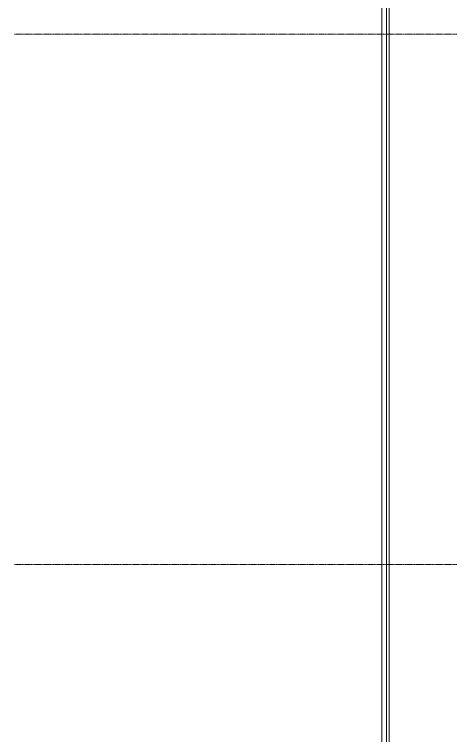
# Model space of a CAD drawing. Header units: inches. Extents: x -1714 to 1984, y -1043 to 970.
# Drawn here: x -1714.2 to -1418.3, y 191.1 to 680.6 of the extents above; entities that cross this region are included whole.
import ezdxf

# ---------------------------------------------------------------- set-up
doc = ezdxf.new("R2010")
doc.units = ezdxf.units.IN
doc.header["$MEASUREMENT"] = 0
doc.linetypes.add('Grid Line 1_2_', pattern=[0.875, 0.5, -0.125, 0.125, -0.125])
for name, color, linetype, lineweight in [('A-FLOR-HRAL', 11, 'Continuous', 9), ('A-ROOF', 132, 'Continuous', 13), ('S-GRID', 1, 'Continuous', 9)]:
    doc.layers.add(name, color=color, linetype=linetype, lineweight=lineweight)

# ---------------------------------------------------------------- blocks, each defined once
blk = doc.blocks.new('Top Rail Type - Top Rail_Internal_-1430160-L3')
at = {"layer": 'A-FLOR-HRAL'}
for p, q in [((-1461.85, -835.35), (-1461.85, 726.65)), ((-1459.85, 724.65), (-1459.85, -833.35))]:
    blk.add_line(p, q, dxfattribs=at)
blk = doc.blocks.new('Top Rail Type - Top Rail_Internal_-V46-L3')
at = {"layer": 'A-FLOR-HRAL'}
for p, q in [((-1461.85, -835.35), (-1461.85, 726.65)), ((-1459.85, -833.35), (-1459.85, 724.65))]:
    blk.add_line(p, q, dxfattribs=at)

msp = doc.modelspace()

# ---------------------------------------------------------------- linework, layer by layer
at = {"layer": 'A-ROOF'}
msp.add_line((-1464.85, 729.65), (-1464.85, -838.35), dxfattribs=at)
at = {"layer": 'S-GRID', "linetype": 'Grid Line 1_2_'}
for p, q in [((-1714.25, 667.21), (1936.33, 667.21)), ((-1714.25, 307.21), (1936.33, 307.21))]:
    msp.add_line(p, q, dxfattribs=at)

# ---------------------------------------------------------------- block references
at = {"layer": 'A-FLOR-HRAL'}
for name in ['Top Rail Type - Top Rail_Internal_-1430160-L3', 'Top Rail Type - Top Rail_Internal_-V46-L3']:
    msp.add_blockref(name, (0, 0), dxfattribs=at)

doc.saveas('drawing.dxf')
